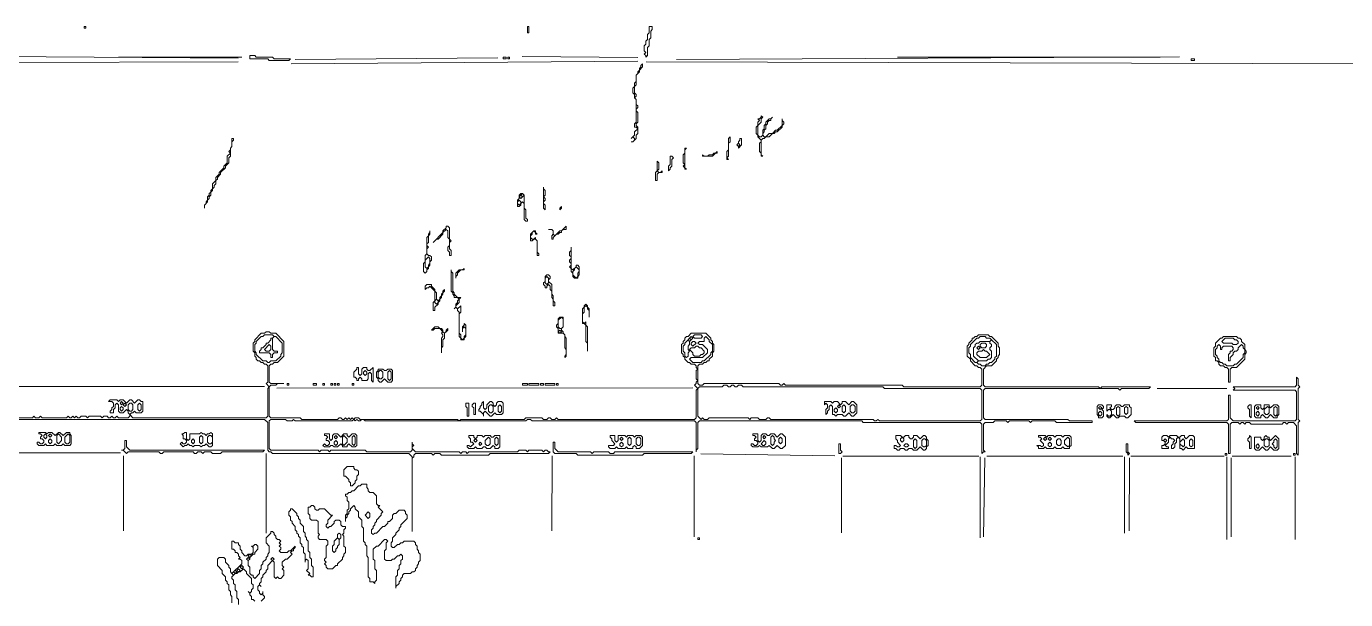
# Model space of a CAD drawing. Extents: x 10 to 1971, y 11 to 1392.
# Drawn here: x 696 to 1509, y 1039 to 1392 of the extents above; entities that cross this region are included whole.
import ezdxf

# ---------------------------------------------------------------- set-up
doc = ezdxf.new("R2010")
doc.units = 0
for name, color, linetype, lineweight in [('TEXT_FALLBACK_OUTLINE', 2, 'Continuous', 0), ('TRACE_CURVE', 6, 'Continuous', 0), ('TRACE_STRAIGHT', 5, 'Continuous', 0), ('TRACE_TEXT_SYMBOL', 6, 'Continuous', 0)]:
    doc.layers.add(name, color=color, linetype=linetype, lineweight=lineweight)

msp = doc.modelspace()

# ---------------------------------------------------------------- linework, layer by layer
at = {"layer": 'TEXT_FALLBACK_OUTLINE', "color": 2}
for points in [[(1076, 1369), (1075, 1368), (1075, 1367), (1074, 1366), (1074, 1365), (1073, 1364), (1073, 1363), (1072, 1362), (1072, 1358), (1071, 1357), (1071, 1355), (1070, 1354), (1070, 1351), (1071, 1350), (1071, 1348), (1072, 1347), (1072, 1333), (1071, 1332), (1071, 1330), (1072, 1330), (1073, 1329), (1071, 1327), (1071, 1325), (1069, 1323), (1070, 1324), (1071, 1323), (1071, 1322), (1070, 1321), (1069, 1321), (1070, 1321), (1072, 1323), (1072, 1325), (1073, 1326), (1073, 1330), (1072, 1331), (1072, 1332), (1073, 1333), (1073, 1339), (1072, 1340), (1072, 1341), (1073, 1342), (1073, 1343), (1072, 1344), (1072, 1347), (1071, 1348), (1072, 1349), (1072, 1350), (1071, 1351), (1071, 1355), (1072, 1356), (1072, 1362), (1074, 1364), (1074, 1365), (1076, 1367)], [(1102, 1317), (1102, 1314), (1101, 1313), (1101, 1308), (1102, 1307), (1101, 1306), (1102, 1305), (1102, 1304), (1103, 1304), (1102, 1305), (1102, 1316), (1103, 1317)], [(1130, 1324), (1129, 1323), (1129, 1316), (1128, 1315), (1128, 1310), (1129, 1310), (1128, 1311), (1129, 1312), (1129, 1320), (1130, 1321)], [(1136, 1323), (1136, 1322), (1135, 1321), (1135, 1320), (1134, 1319), (1135, 1318), (1135, 1317), (1137, 1319), (1137, 1323)], [(1134, 1319), (1135, 1320), (1136, 1319), (1135, 1318)], [(1085, 1309), (1085, 1303), (1084, 1302), (1084, 1297), (1085, 1297), (1085, 1301), (1086, 1302), (1088, 1302), (1088, 1303), (1087, 1302), (1086, 1302), (1085, 1303), (1086, 1304), (1086, 1308)], [(1093, 1312), (1093, 1307), (1092, 1306), (1092, 1303), (1093, 1304), (1093, 1305), (1094, 1306), (1094, 1310), (1095, 1311), (1094, 1312)], [(1122, 1315), (1121, 1314), (1120, 1314), (1119, 1313), (1117, 1313), (1116, 1312), (1114, 1312), (1113, 1313), (1113, 1312), (1119, 1312), (1121, 1314), (1122, 1314)], [(900, 1182), (900, 1181), (898, 1179), (898, 1176), (899, 1176), (900, 1175), (900, 1174), (901, 1174), (901, 1175), (902, 1176), (903, 1175), (903, 1174), (906, 1174), (907, 1175), (907, 1178), (908, 1179), (909, 1178), (909, 1174), (910, 1173), (910, 1182), (908, 1180), (907, 1180), (906, 1181), (906, 1182), (904, 1182), (903, 1181), (903, 1178), (902, 1177), (901, 1178), (901, 1182)], [(904, 1179), (905, 1180), (906, 1179), (906, 1178), (905, 1177), (904, 1178)], [(913, 1181), (913, 1180), (912, 1179), (912, 1176), (913, 1175), (913, 1174), (914, 1173), (915, 1173), (917, 1175), (919, 1173), (921, 1173), (922, 1174), (922, 1180), (921, 1181), (919, 1181), (918, 1180), (917, 1180), (916, 1181)], [(913, 1179), (914, 1180), (915, 1180), (916, 1179), (916, 1176), (915, 1175), (914, 1175), (913, 1176)], [(919, 1179), (920, 1180), (921, 1179), (921, 1175), (920, 1174), (919, 1175)], [(897, 1172), (898, 1172), (898, 1171), (897, 1171)], [(967, 1160), (967, 1158), (968, 1157), (968, 1152), (969, 1152), (969, 1160)], [(972, 1160), (971, 1159), (971, 1158), (972, 1157), (972, 1153), (973, 1153), (973, 1160)], [(978, 1161), (977, 1160), (977, 1159), (976, 1158), (976, 1157), (975, 1156), (975, 1155), (976, 1155), (978, 1153), (978, 1152), (978, 1154), (979, 1155), (982, 1152), (983, 1152), (985, 1154), (986, 1153), (989, 1153), (990, 1154), (990, 1160), (989, 1161), (987, 1161), (986, 1160), (986, 1159), (985, 1158), (984, 1159), (984, 1160), (983, 1161), (982, 1161), (980, 1159), (980, 1157), (979, 1156), (978, 1157)], [(981, 1158), (982, 1159), (983, 1159), (984, 1158), (984, 1155), (983, 1154), (982, 1154), (981, 1155)], [(987, 1158), (988, 1159), (989, 1158), (989, 1155), (988, 1154), (987, 1155)], [(1188, 1161), (1188, 1159), (1189, 1160), (1190, 1159), (1190, 1157), (1189, 1156), (1189, 1153), (1190, 1154), (1190, 1155), (1191, 1156), (1191, 1158), (1192, 1159), (1193, 1158), (1193, 1153), (1194, 1153), (1195, 1152), (1196, 1153), (1199, 1153), (1200, 1152), (1201, 1152), (1203, 1154), (1205, 1152), (1206, 1152), (1208, 1154), (1208, 1159), (1206, 1161), (1205, 1161), (1203, 1159), (1201, 1161), (1199, 1161), (1199, 1160), (1198, 1159), (1196, 1161), (1194, 1161), (1193, 1160), (1192, 1161)], [(1194, 1156), (1195, 1157), (1196, 1156), (1196, 1155), (1195, 1154), (1194, 1155)], [(1196, 1158), (1197, 1159), (1198, 1158), (1197, 1157)], [(1199, 1158), (1200, 1159), (1201, 1158), (1201, 1155), (1200, 1154), (1199, 1155)], [(1204, 1158), (1205, 1159), (1206, 1159), (1207, 1158), (1207, 1155), (1206, 1154), (1205, 1154), (1204, 1155)], [(1357, 1159), (1356, 1158), (1356, 1153), (1357, 1152), (1357, 1151), (1359, 1151), (1360, 1152), (1360, 1155), (1359, 1156), (1360, 1157), (1360, 1158), (1359, 1159)], [(1357, 1157), (1358, 1158), (1359, 1157), (1358, 1156)], [(1357, 1154), (1358, 1155), (1359, 1154), (1359, 1153), (1358, 1152), (1357, 1153)], [(1362, 1159), (1362, 1155), (1363, 1156), (1364, 1156), (1365, 1155), (1365, 1153), (1364, 1152), (1363, 1152), (1362, 1153), (1362, 1152), (1363, 1151), (1364, 1151), (1366, 1153), (1368, 1151), (1369, 1151), (1370, 1152), (1373, 1152), (1374, 1151), (1375, 1151), (1377, 1153), (1377, 1157), (1376, 1158), (1376, 1159), (1373, 1159), (1372, 1158), (1371, 1158), (1370, 1159), (1368, 1159), (1367, 1158), (1367, 1157), (1366, 1156), (1365, 1156), (1364, 1157), (1365, 1158), (1365, 1159)], [(1368, 1157), (1369, 1158), (1370, 1157), (1370, 1153), (1369, 1152), (1368, 1153)], [(1373, 1157), (1374, 1158), (1375, 1157), (1375, 1154), (1374, 1153), (1373, 1154)], [(1450, 1159), (1449, 1158), (1449, 1157), (1450, 1156), (1450, 1152), (1451, 1151), (1451, 1159)], [(1454, 1159), (1453, 1158), (1453, 1152), (1454, 1151), (1457, 1151), (1457, 1152), (1458, 1153), (1460, 1151), (1461, 1151), (1463, 1153), (1465, 1151), (1467, 1151), (1467, 1152), (1468, 1153), (1468, 1158), (1467, 1159), (1465, 1159), (1463, 1157), (1462, 1158), (1462, 1159), (1459, 1159), (1459, 1157), (1458, 1156), (1457, 1157), (1457, 1159)], [(1454, 1157), (1455, 1158), (1456, 1157), (1455, 1156)], [(1454, 1154), (1455, 1155), (1456, 1154), (1456, 1153), (1455, 1152), (1454, 1153)], [(1461, 1158), (1462, 1157), (1462, 1154), (1461, 1153), (1460, 1153), (1459, 1154), (1459, 1156)], [(1465, 1157), (1466, 1158), (1467, 1157), (1467, 1153), (1466, 1152), (1465, 1153)], [(704, 1142), (704, 1141), (705, 1141), (706, 1140), (705, 1139), (705, 1138), (706, 1138), (707, 1137), (707, 1136), (706, 1135), (705, 1135), (704, 1136), (703, 1136), (703, 1135), (704, 1134), (707, 1134), (708, 1135), (709, 1134), (713, 1134), (714, 1135), (715, 1134), (718, 1134), (719, 1135), (720, 1134), (723, 1134), (724, 1135), (724, 1140), (723, 1141), (723, 1142), (721, 1142), (719, 1140), (717, 1142), (716, 1142), (714, 1140), (712, 1142), (710, 1142), (709, 1141), (708, 1142)], [(707, 1140), (708, 1141), (709, 1140), (709, 1139), (708, 1138), (707, 1139)], [(710, 1140), (711, 1141), (712, 1140), (711, 1139)], [(715, 1140), (716, 1141), (718, 1139), (718, 1137), (716, 1135), (715, 1136)], [(722, 1141), (723, 1140), (723, 1136), (722, 1135), (721, 1135), (720, 1136), (720, 1139)], [(794, 1142), (793, 1141), (792, 1141), (793, 1140), (793, 1138), (794, 1138), (795, 1137), (795, 1136), (794, 1135), (793, 1135), (792, 1136), (791, 1135), (793, 1133), (794, 1134), (795, 1134), (796, 1135), (797, 1134), (798, 1134), (799, 1133), (800, 1134), (803, 1134), (804, 1133), (805, 1134), (806, 1134), (807, 1135), (809, 1133), (810, 1133), (811, 1134), (811, 1141), (810, 1142), (809, 1141), (808, 1141), (807, 1140), (806, 1141), (805, 1141), (804, 1142), (803, 1141), (797, 1141), (797, 1138), (796, 1137), (795, 1138), (795, 1142)], [(803, 1139), (804, 1140), (805, 1139), (805, 1136), (804, 1135), (803, 1136)], [(808, 1139), (809, 1140), (810, 1140), (811, 1139), (811, 1136), (810, 1135), (809, 1135), (808, 1136)], [(880, 1141), (880, 1140), (881, 1140), (882, 1139), (881, 1138), (881, 1137), (882, 1137), (883, 1136), (883, 1135), (882, 1134), (881, 1134), (880, 1135), (879, 1134), (880, 1133), (883, 1133), (884, 1134), (885, 1134), (886, 1133), (888, 1133), (890, 1135), (891, 1134), (891, 1133), (894, 1133), (894, 1134), (895, 1135), (897, 1133), (899, 1133), (900, 1134), (900, 1140), (899, 1141), (897, 1141), (895, 1139), (894, 1140), (894, 1141), (892, 1141), (890, 1139), (888, 1141), (886, 1141), (885, 1140), (885, 1138), (884, 1137), (883, 1138), (883, 1141)], [(886, 1139), (887, 1140), (888, 1139), (887, 1138)], [(891, 1139), (892, 1140), (894, 1138), (894, 1136), (892, 1134), (891, 1135)], [(897, 1139), (898, 1140), (899, 1139), (899, 1135), (898, 1134), (897, 1135)], [(969, 1140), (969, 1139), (970, 1138), (970, 1136), (971, 1136), (972, 1135), (970, 1133), (969, 1134), (968, 1134), (968, 1133), (969, 1132), (972, 1132), (973, 1133), (974, 1132), (977, 1132), (978, 1133), (979, 1133), (980, 1132), (982, 1132), (984, 1134), (985, 1133), (985, 1132), (987, 1132), (988, 1133), (988, 1140), (985, 1140), (984, 1139), (983, 1139), (982, 1140), (979, 1140), (978, 1139), (977, 1140), (974, 1140), (974, 1139), (973, 1138), (972, 1139), (972, 1140)], [(981, 1139), (982, 1138), (982, 1135), (981, 1134), (980, 1134), (979, 1135), (979, 1137)], [(985, 1138), (986, 1139), (987, 1138), (987, 1135), (986, 1134), (985, 1135)], [(1056, 1140), (1056, 1139), (1057, 1138), (1057, 1137), (1059, 1135), (1058, 1134), (1055, 1134), (1055, 1133), (1056, 1132), (1059, 1132), (1060, 1133), (1061, 1132), (1065, 1132), (1066, 1133), (1067, 1132), (1070, 1132), (1070, 1133), (1071, 1134), (1072, 1133), (1072, 1132), (1074, 1132), (1076, 1134), (1076, 1139), (1075, 1140), (1072, 1140), (1071, 1139), (1070, 1140), (1067, 1140), (1066, 1139), (1065, 1140), (1061, 1140), (1061, 1137), (1060, 1136), (1059, 1137), (1059, 1140)], [(1062, 1138), (1063, 1139), (1064, 1138), (1063, 1137)], [(1067, 1138), (1068, 1139), (1069, 1138), (1069, 1135), (1068, 1134), (1067, 1135)], [(1072, 1138), (1073, 1139), (1074, 1139), (1075, 1138), (1075, 1135), (1074, 1134), (1073, 1134), (1072, 1135)], [(1144, 1141), (1144, 1140), (1145, 1140), (1146, 1139), (1145, 1138), (1145, 1137), (1146, 1137), (1147, 1136), (1147, 1135), (1146, 1134), (1145, 1134), (1144, 1135), (1143, 1135), (1143, 1134), (1144, 1133), (1147, 1133), (1148, 1134), (1149, 1133), (1153, 1133), (1154, 1134), (1156, 1132), (1157, 1132), (1159, 1134), (1161, 1132), (1162, 1132), (1164, 1134), (1164, 1139), (1162, 1141), (1161, 1141), (1159, 1139), (1157, 1141), (1155, 1141), (1154, 1140), (1153, 1140), (1152, 1141), (1150, 1141), (1149, 1140), (1149, 1137), (1148, 1136), (1147, 1137), (1147, 1141)], [(1150, 1139), (1151, 1140), (1152, 1139), (1151, 1138)], [(1155, 1139), (1156, 1140), (1157, 1139), (1157, 1138), (1158, 1137), (1157, 1136), (1157, 1135), (1156, 1134), (1155, 1135)], [(1160, 1138), (1161, 1139), (1162, 1138), (1162, 1136), (1161, 1135), (1160, 1136)], [(1232, 1140), (1232, 1138), (1233, 1137), (1233, 1136), (1235, 1134), (1234, 1133), (1233, 1133), (1232, 1134), (1231, 1134), (1231, 1132), (1232, 1132), (1233, 1131), (1234, 1131), (1235, 1132), (1237, 1132), (1238, 1131), (1239, 1131), (1240, 1132), (1242, 1132), (1243, 1131), (1245, 1131), (1247, 1133), (1249, 1131), (1250, 1131), (1251, 1132), (1251, 1133), (1252, 1134), (1252, 1137), (1251, 1138), (1251, 1139), (1250, 1140), (1249, 1140), (1247, 1138), (1245, 1140), (1243, 1140), (1243, 1139), (1242, 1138), (1241, 1138), (1240, 1139), (1240, 1140), (1238, 1140), (1237, 1139), (1236, 1139), (1235, 1140)], [(1235, 1138), (1236, 1139), (1237, 1138), (1237, 1137), (1236, 1136), (1235, 1137)], [(1320, 1140), (1320, 1139), (1321, 1139), (1322, 1138), (1321, 1137), (1323, 1135), (1323, 1134), (1322, 1133), (1321, 1134), (1319, 1134), (1320, 1133), (1320, 1132), (1323, 1132), (1324, 1133), (1325, 1132), (1329, 1132), (1330, 1133), (1331, 1132), (1334, 1132), (1335, 1133), (1336, 1132), (1339, 1132), (1339, 1133), (1340, 1134), (1340, 1139), (1339, 1140), (1336, 1140), (1335, 1139), (1334, 1140), (1331, 1140), (1330, 1139), (1329, 1140), (1326, 1140), (1325, 1139), (1324, 1140)], [(1323, 1138), (1324, 1139), (1325, 1138), (1324, 1137)], [(1326, 1138), (1327, 1139), (1328, 1138), (1327, 1137)], [(1338, 1139), (1339, 1138), (1339, 1134), (1338, 1133), (1336, 1135), (1336, 1137)], [(1397, 1140), (1396, 1139), (1396, 1137), (1397, 1137), (1398, 1136), (1398, 1135), (1397, 1134), (1396, 1134), (1396, 1132), (1400, 1132), (1400, 1133), (1399, 1133), (1398, 1134), (1400, 1136), (1400, 1138), (1401, 1139), (1402, 1138), (1403, 1138), (1404, 1137), (1403, 1136), (1403, 1135), (1402, 1134), (1402, 1132), (1403, 1132), (1404, 1133), (1404, 1135), (1405, 1136), (1405, 1138), (1406, 1139), (1407, 1138), (1407, 1132), (1408, 1132), (1409, 1131), (1411, 1133), (1412, 1132), (1416, 1132), (1416, 1139), (1415, 1140), (1413, 1140), (1411, 1138), (1410, 1139), (1410, 1140), (1408, 1140), (1407, 1139), (1406, 1139), (1405, 1140), (1401, 1140), (1400, 1139), (1399, 1140)], [(1450, 1140), (1450, 1139), (1449, 1138), (1449, 1137), (1450, 1136), (1450, 1132), (1451, 1132), (1451, 1139)], [(1460, 1140), (1459, 1139), (1459, 1138), (1458, 1137), (1457, 1138), (1457, 1139), (1453, 1139), (1453, 1132), (1454, 1131), (1456, 1131), (1458, 1133), (1460, 1131), (1461, 1131), (1463, 1133), (1465, 1131), (1467, 1131), (1468, 1132), (1468, 1138), (1466, 1140), (1463, 1137), (1462, 1138), (1462, 1139), (1461, 1139)], [(710, 1137), (711, 1138), (712, 1137), (712, 1136), (711, 1135), (710, 1136)], [(798, 1137), (799, 1138), (800, 1137), (800, 1136), (799, 1135), (798, 1136)], [(886, 1136), (887, 1137), (888, 1136), (888, 1135), (887, 1134), (886, 1135)], [(972, 1137), (973, 1138), (974, 1137), (973, 1136)], [(975, 1135), (976, 1136), (977, 1135), (976, 1134)], [(1062, 1135), (1063, 1136), (1064, 1135), (1064, 1134), (1063, 1133), (1062, 1134)], [(1151, 1137), (1152, 1136), (1152, 1135), (1151, 1134), (1150, 1134), (1149, 1135)], [(1237, 1134), (1238, 1135), (1239, 1135), (1240, 1134), (1239, 1133), (1238, 1133)], [(1243, 1137), (1244, 1138), (1245, 1137), (1245, 1133), (1244, 1132), (1243, 1133)], [(1248, 1137), (1249, 1138), (1250, 1138), (1251, 1137), (1251, 1134), (1250, 1133), (1249, 1133), (1248, 1134)], [(1326, 1135), (1327, 1136), (1328, 1135), (1328, 1134), (1327, 1133), (1326, 1134)], [(1331, 1137), (1332, 1138), (1333, 1138), (1334, 1137), (1334, 1135), (1333, 1134), (1332, 1134), (1331, 1135)], [(1397, 1137), (1398, 1138), (1399, 1137), (1398, 1136)], [(1409, 1138), (1410, 1137), (1410, 1134), (1409, 1133), (1407, 1135), (1407, 1136)], [(1413, 1137), (1414, 1138), (1415, 1137), (1415, 1134), (1414, 1133), (1413, 1134)], [(1454, 1134), (1455, 1135), (1456, 1134), (1456, 1133), (1455, 1132), (1454, 1133)], [(1459, 1137), (1460, 1138), (1461, 1138), (1462, 1137), (1462, 1134), (1461, 1133), (1460, 1133), (1459, 1134)], [(1465, 1137), (1466, 1138), (1467, 1137), (1467, 1133), (1466, 1132), (1465, 1133), (1465, 1134), (1464, 1135), (1465, 1136)], [(894, 1121), (892, 1119), (892, 1115), (893, 1115), (895, 1113), (895, 1112), (896, 1111), (896, 1109), (897, 1109), (899, 1111), (899, 1112), (900, 1113), (900, 1115), (901, 1116), (901, 1118), (900, 1119), (899, 1119), (898, 1120), (898, 1121)], [(859, 1095), (859, 1094), (858, 1093), (858, 1091), (859, 1090), (859, 1088), (860, 1087), (860, 1086), (862, 1084), (862, 1082), (863, 1081), (863, 1080), (864, 1079), (864, 1078), (865, 1077), (865, 1074), (866, 1073), (866, 1072), (867, 1071), (867, 1068), (868, 1067), (868, 1062), (868, 1063), (869, 1064), (870, 1063), (870, 1058), (869, 1057), (871, 1055), (870, 1054), (871, 1054), (872, 1053), (873, 1053), (873, 1059), (872, 1060), (872, 1064), (871, 1065), (871, 1068), (870, 1069), (870, 1075), (869, 1076), (869, 1077), (868, 1078), (868, 1080), (867, 1081), (867, 1084), (865, 1086), (865, 1088), (864, 1089), (864, 1090), (863, 1091), (863, 1092), (860, 1095)], [(907, 1093), (908, 1092), (908, 1090), (907, 1089), (905, 1091)], [(888, 1077), (889, 1076), (889, 1073), (888, 1072), (888, 1071), (887, 1070), (887, 1069), (886, 1068), (885, 1069), (885, 1072), (886, 1073), (886, 1075)], [(888, 1079), (889, 1080), (890, 1079), (890, 1077), (889, 1076), (888, 1077)]]:
    msp.add_lwpolyline(points, close=True, dxfattribs=at)
for points in [[(1149, 1337), (1149, 1336), (1148, 1335), (1147, 1335), (1148, 1334), (1147, 1333), (1147, 1331), (1146, 1330), (1146, 1326), (1147, 1325), (1147, 1324), (1149, 1322), (1149, 1321), (1148, 1320), (1148, 1315), (1149, 1314), (1149, 1312), (1150, 1312), (1149, 1313), (1149, 1322), (1150, 1323), (1151, 1323), (1152, 1324), (1154, 1324), (1156, 1326), (1157, 1326), (1158, 1327), (1159, 1327), (1162, 1330), (1162, 1331), (1163, 1332), (1163, 1333), (1162, 1334), (1162, 1335), (1162, 1331), (1159, 1328), (1158, 1328), (1156, 1326), (1154, 1326), (1152, 1324), (1151, 1324), (1150, 1325), (1150, 1326), (1151, 1327), (1151, 1328), (1152, 1329), (1152, 1331), (1153, 1332), (1153, 1333), (1154, 1334), (1155, 1334), (1155, 1335), (1156, 1336), (1155, 1335), (1154, 1335), (1152, 1333), (1152, 1332), (1151, 1331), (1151, 1329), (1150, 1328), (1150, 1325), (1149, 1324), (1148, 1324), (1147, 1325)], [(1147, 1325), (1147, 1331), (1149, 1333), (1149, 1335), (1150, 1336), (1149, 1337)], [(903, 1110), (902, 1109), (901, 1109), (898, 1106), (897, 1106), (896, 1105), (895, 1105), (894, 1104), (893, 1104), (893, 1103), (894, 1102), (894, 1100), (895, 1099), (895, 1095), (894, 1094), (894, 1092), (893, 1091), (893, 1087), (893, 1089), (894, 1090), (894, 1091), (895, 1092), (895, 1093), (896, 1094), (896, 1095), (898, 1097), (899, 1096), (899, 1095), (901, 1093), (901, 1090), (903, 1088), (903, 1084), (904, 1083), (904, 1075), (905, 1074), (905, 1073), (906, 1072), (906, 1066), (907, 1065), (907, 1053), (908, 1052), (908, 1050), (910, 1050), (911, 1049), (911, 1050), (912, 1051), (912, 1057), (911, 1058), (911, 1063), (910, 1064), (910, 1070), (912, 1072), (913, 1072), (917, 1076), (918, 1076), (919, 1075), (918, 1074), (918, 1070), (917, 1069), (917, 1064), (918, 1063), (921, 1063), (922, 1064), (923, 1064)], [(924, 1092), (923, 1092), (922, 1091), (922, 1089), (920, 1087), (919, 1087), (919, 1086), (917, 1084), (916, 1084), (912, 1080), (911, 1080), (910, 1079), (909, 1080), (909, 1082), (910, 1083), (910, 1084), (911, 1085), (911, 1086), (912, 1087), (912, 1088), (915, 1091), (915, 1092), (916, 1093), (913, 1096), (914, 1097), (913, 1097), (912, 1098), (912, 1103), (910, 1105), (908, 1105), (907, 1106), (907, 1107), (906, 1108), (906, 1110), (903, 1110)], [(872, 1097), (871, 1096), (870, 1096), (870, 1092), (871, 1091), (871, 1089), (872, 1088), (875, 1088), (876, 1087), (876, 1080), (877, 1079), (876, 1078), (876, 1077), (877, 1076), (881, 1076), (882, 1075), (882, 1073), (881, 1072), (881, 1065), (880, 1064), (880, 1063), (881, 1062), (880, 1061), (881, 1060), (881, 1059), (882, 1058), (885, 1058), (887, 1060), (888, 1060), (888, 1061), (891, 1064), (891, 1065), (892, 1066), (892, 1067), (893, 1068), (893, 1071), (892, 1072), (892, 1078), (891, 1079), (892, 1080), (892, 1082), (893, 1083), (893, 1084), (891, 1084), (890, 1085), (890, 1087), (889, 1088), (887, 1088), (886, 1087), (886, 1086), (884, 1084), (883, 1084), (882, 1083), (881, 1084), (881, 1085), (882, 1086), (882, 1088), (885, 1091), (884, 1091), (880, 1095), (877, 1095), (876, 1094), (875, 1094), (874, 1095)], [(874, 1095), (874, 1096), (873, 1097), (872, 1097)], [(923, 1064), (925, 1066), (926, 1066), (927, 1067), (928, 1066), (928, 1064), (927, 1063), (927, 1061), (926, 1060), (926, 1058), (925, 1057), (925, 1054), (924, 1053), (924, 1046), (924, 1047), (926, 1049), (926, 1050), (927, 1051), (927, 1052), (928, 1053), (928, 1054), (929, 1055), (933, 1055), (934, 1056), (935, 1056), (936, 1057), (936, 1058), (937, 1059), (937, 1060), (938, 1061), (938, 1062), (939, 1063), (939, 1067), (938, 1068), (938, 1069), (937, 1070), (937, 1072), (936, 1073), (936, 1074), (935, 1075), (929, 1075), (928, 1074), (927, 1074), (926, 1073), (925, 1073), (923, 1071), (922, 1071), (921, 1072), (921, 1074), (922, 1075), (922, 1077), (924, 1079), (924, 1080), (926, 1082), (926, 1083), (927, 1084), (927, 1085), (931, 1089), (931, 1091), (930, 1092), (930, 1093), (929, 1094), (926, 1094), (924, 1092)]]:
    msp.add_lwpolyline(points, dxfattribs=at)
at = {"layer": 'TRACE_CURVE', "color": 6}
for points in [[(700, 1151), (672, 1151), (670, 1153), (670, 1169), (669, 1170), (671, 1172), (670, 1173), (670, 1181), (671, 1182), (671, 1183), (673, 1185), (675, 1185), (679, 1189), (679, 1191), (680, 1192), (680, 1196), (679, 1197), (679, 1199), (675, 1203), (672, 1203), (671, 1204)], [(895, 1151), (894, 1150), (893, 1151), (892, 1150), (891, 1150), (890, 1151), (889, 1151), (888, 1150), (866, 1150), (865, 1151), (847, 1151), (846, 1152), (846, 1170), (847, 1171), (850, 1171), (851, 1172), (855, 1172), (847, 1172), (846, 1173), (846, 1183), (847, 1184), (848, 1184), (849, 1185), (851, 1185), (855, 1189), (855, 1198), (850, 1203), (847, 1203), (846, 1204), (844, 1204), (843, 1203), (841, 1203), (837, 1199), (837, 1198), (836, 1197), (836, 1192), (837, 1191), (837, 1189), (838, 1188), (838, 1187), (839, 1186), (840, 1186), (841, 1185), (842, 1185), (843, 1184), (844, 1184), (845, 1183), (845, 1173), (844, 1172), (846, 1170), (845, 1169), (845, 1152), (844, 1151), (762, 1151), (760, 1153), (761, 1154), (762, 1154), (763, 1155), (764, 1154), (767, 1154), (768, 1155), (768, 1161), (767, 1161), (766, 1162)], [(1115, 1185), (1116, 1186), (1117, 1186), (1117, 1187), (1119, 1189), (1119, 1191), (1120, 1192), (1120, 1196), (1119, 1197), (1119, 1198), (1118, 1199), (1118, 1200), (1115, 1203), (1106, 1203), (1104, 1201), (1103, 1201), (1102, 1200), (1102, 1199), (1101, 1198), (1101, 1197), (1100, 1196), (1100, 1191), (1101, 1190), (1101, 1189), (1102, 1188), (1102, 1187), (1104, 1185), (1105, 1185), (1106, 1184), (1108, 1184), (1109, 1183), (1109, 1182), (1110, 1181), (1109, 1180), (1109, 1175), (1110, 1174), (1109, 1173), (1109, 1172), (1108, 1171), (1110, 1169), (1109, 1168), (1109, 1151), (1108, 1150), (1024, 1150), (1023, 1151), (1022, 1150), (1020, 1150), (1019, 1151), (1018, 1151), (1017, 1150), (1015, 1150), (1014, 1151), (1004, 1151), (1003, 1150), (964, 1150), (963, 1149), (962, 1150), (902, 1150), (901, 1151), (899, 1151), (898, 1150), (897, 1151), (896, 1150), (895, 1151)], [(1338, 1150), (1287, 1150), (1286, 1151), (1286, 1168), (1287, 1169), (1369, 1169), (1370, 1168), (1371, 1169), (1388, 1169), (1389, 1170), (1359, 1170), (1358, 1169), (1357, 1170), (1287, 1170), (1286, 1171), (1286, 1181), (1288, 1183), (1291, 1183), (1294, 1186), (1294, 1187), (1295, 1188), (1295, 1189), (1296, 1190), (1296, 1194), (1295, 1195), (1295, 1197), (1291, 1201), (1290, 1201), (1289, 1202), (1283, 1202), (1282, 1201), (1281, 1201), (1280, 1200), (1279, 1200), (1279, 1199), (1277, 1197), (1277, 1196), (1276, 1195), (1276, 1189), (1278, 1187), (1278, 1186), (1281, 1183), (1282, 1183), (1283, 1182), (1284, 1182), (1285, 1181), (1285, 1171), (1284, 1170), (1237, 1170), (1236, 1171), (1164, 1171), (1163, 1172), (1162, 1171), (1161, 1171), (1160, 1172), (1114, 1172), (1113, 1171), (1111, 1171), (1110, 1172), (1110, 1183), (1111, 1184), (1113, 1184), (1114, 1185), (1115, 1185)], [(766, 1162), (765, 1162), (763, 1160), (761, 1162), (760, 1162), (758, 1160), (756, 1162), (754, 1162), (753, 1161), (752, 1162), (748, 1162), (747, 1161), (749, 1161), (750, 1160), (750, 1158), (749, 1157), (749, 1156), (748, 1155), (748, 1154), (750, 1154), (750, 1156), (751, 1157), (751, 1159), (752, 1160), (753, 1159), (753, 1155), (754, 1154), (756, 1154), (758, 1156), (759, 1155), (759, 1154), (760, 1153), (760, 1152), (759, 1151), (753, 1151), (752, 1152), (751, 1151), (750, 1151), (749, 1152), (748, 1151), (747, 1151), (746, 1152), (744, 1152), (743, 1151), (742, 1152), (735, 1152), (734, 1151), (733, 1152), (730, 1152), (729, 1151), (728, 1151), (727, 1152), (726, 1151), (725, 1152), (724, 1151), (723, 1151), (722, 1152), (721, 1151), (706, 1151), (705, 1152), (704, 1151), (702, 1151), (701, 1152), (700, 1151)], [(671, 1150), (843, 1150), (845, 1148), (845, 1131), (846, 1130), (847, 1130), (848, 1129), (932, 1129), (934, 1127), (934, 1081), (934, 1126), (935, 1127), (935, 1128), (936, 1129), (946, 1129), (947, 1128), (948, 1129), (951, 1129), (952, 1128), (981, 1128), (982, 1129), (1018, 1129), (1019, 1130), (1018, 1130), (1017, 1131), (1016, 1131), (1015, 1130), (1014, 1131), (1006, 1131), (1005, 1130), (1004, 1131), (1000, 1131), (999, 1130), (969, 1130), (968, 1129), (967, 1130), (965, 1130), (964, 1129), (963, 1130), (936, 1130), (934, 1132), (934, 1133), (935, 1134), (934, 1135), (934, 1136)], [(934, 1136), (934, 1131), (933, 1130), (906, 1130), (905, 1131), (884, 1131), (883, 1130), (882, 1131), (878, 1131), (877, 1130), (876, 1131), (847, 1131), (846, 1132), (846, 1149), (847, 1150), (856, 1150), (857, 1149), (860, 1149), (861, 1150), (862, 1149), (897, 1149), (898, 1150), (899, 1149), (900, 1150), (901, 1149), (902, 1149), (903, 1150), (904, 1150), (905, 1149), (1004, 1149), (1005, 1150), (1007, 1150), (1008, 1149), (1108, 1149), (1109, 1148), (1109, 1130), (1109, 1131), (1110, 1132), (1110, 1148), (1111, 1149), (1211, 1149), (1212, 1148), (1284, 1148), (1285, 1147), (1285, 1129), (1286, 1130), (1287, 1130), (1286, 1131), (1286, 1147), (1287, 1148), (1292, 1148), (1293, 1149), (1300, 1149), (1301, 1148), (1302, 1149), (1314, 1149), (1315, 1148), (1316, 1149), (1330, 1149), (1331, 1148), (1353, 1148), (1353, 1149), (1339, 1149), (1338, 1150)], [(847, 1081), (847, 1080), (844, 1077), (844, 1074), (846, 1072), (846, 1068), (845, 1067), (845, 1066), (844, 1065), (844, 1064), (842, 1062), (842, 1061), (841, 1060), (841, 1058), (840, 1057), (840, 1055), (837, 1052), (836, 1053), (836, 1054), (835, 1054), (834, 1055), (834, 1059), (833, 1060), (833, 1063), (834, 1064), (834, 1065), (836, 1067), (837, 1067), (837, 1068), (839, 1070), (839, 1072), (838, 1073), (837, 1073), (836, 1072), (835, 1072), (836, 1071), (836, 1068), (835, 1067), (833, 1067), (832, 1066), (831, 1066), (829, 1068), (829, 1069), (828, 1070), (828, 1072), (827, 1073), (827, 1074), (825, 1074), (824, 1075), (823, 1075), (823, 1070), (824, 1070), (825, 1069), (825, 1068), (826, 1068), (827, 1067), (827, 1066), (828, 1065), (827, 1064), (828, 1064), (829, 1063), (829, 1061), (823, 1055), (822, 1056)], [(842, 1043), (841, 1042), (840, 1043), (840, 1044), (839, 1045), (839, 1047), (840, 1048), (841, 1047), (840, 1048), (840, 1049), (841, 1050), (841, 1052), (842, 1053), (842, 1054), (844, 1056), (844, 1057), (845, 1058), (845, 1060), (848, 1063), (849, 1062), (849, 1053), (850, 1052), (851, 1053), (852, 1052), (853, 1052), (855, 1054), (855, 1057), (854, 1058), (855, 1059), (854, 1060), (854, 1062), (856, 1064), (857, 1064), (860, 1067), (859, 1068), (860, 1069), (861, 1069), (861, 1070), (862, 1071), (862, 1072), (859, 1069), (858, 1069), (857, 1068), (853, 1068), (852, 1069), (853, 1070), (853, 1071), (852, 1072), (853, 1073), (852, 1074), (853, 1075), (852, 1076), (851, 1076), (850, 1077), (850, 1078), (849, 1079), (849, 1080), (848, 1081), (847, 1081)], [(822, 1056), (822, 1058), (821, 1059), (821, 1060), (819, 1062), (819, 1064), (818, 1065), (815, 1065), (814, 1064), (814, 1060), (817, 1057), (817, 1055), (819, 1053), (819, 1051), (820, 1050), (820, 1049), (821, 1048), (821, 1045), (822, 1044), (822, 1042), (823, 1041), (823, 1037)], [(827, 1036), (827, 1039), (826, 1040), (826, 1044), (825, 1045), (825, 1048), (824, 1049), (824, 1051), (823, 1052), (823, 1053), (825, 1055), (826, 1055), (827, 1056), (828, 1056), (830, 1058), (832, 1056), (832, 1055), (835, 1052), (835, 1049), (836, 1048), (836, 1046), (835, 1045), (835, 1044), (834, 1043), (833, 1044), (834, 1043), (834, 1042), (835, 1041), (835, 1039), (836, 1039), (837, 1038)], [(841, 1038), (843, 1040), (843, 1041), (842, 1042), (842, 1044), (842, 1043)]]:
    msp.add_lwpolyline(points, dxfattribs=at)
for points in [[(842, 1201), (843, 1202), (848, 1202), (849, 1201), (848, 1200), (847, 1200), (847, 1199), (845, 1197), (844, 1197), (844, 1196), (842, 1194), (841, 1194), (841, 1193), (840, 1192), (840, 1191), (846, 1191), (847, 1190), (847, 1188), (848, 1188), (848, 1190), (849, 1191), (851, 1191), (851, 1192), (849, 1192), (848, 1193), (848, 1200), (849, 1201), (850, 1201), (854, 1197), (854, 1191), (853, 1190), (853, 1189), (850, 1186), (847, 1186), (846, 1185), (845, 1185), (844, 1186), (842, 1186), (838, 1190), (838, 1191), (837, 1192), (837, 1196), (838, 1197), (838, 1198), (841, 1201)], [(846, 1196), (847, 1195), (847, 1193), (846, 1192), (844, 1192), (843, 1193)], [(1104, 1199), (1105, 1198), (1105, 1196), (1104, 1195), (1104, 1193), (1105, 1192), (1104, 1191), (1104, 1189), (1103, 1188), (1102, 1189), (1102, 1191), (1101, 1192), (1101, 1195), (1102, 1196), (1102, 1197)], [(1104, 1199), (1105, 1200), (1106, 1199), (1105, 1198)], [(1114, 1200), (1115, 1201), (1117, 1199), (1117, 1198), (1119, 1196), (1119, 1192), (1118, 1191), (1118, 1190), (1114, 1186), (1113, 1186), (1112, 1185), (1107, 1185), (1105, 1187), (1106, 1188), (1113, 1188), (1116, 1191), (1116, 1193), (1113, 1196), (1111, 1196), (1110, 1197), (1111, 1198), (1114, 1198)], [(1105, 1200), (1106, 1201), (1107, 1200), (1106, 1199)], [(1108, 1194), (1109, 1195), (1110, 1195), (1111, 1194), (1112, 1194), (1114, 1192), (1114, 1191), (1113, 1190), (1112, 1190), (1111, 1189), (1108, 1189), (1107, 1190), (1107, 1191), (1105, 1193), (1106, 1194)], [(1106, 1197), (1107, 1198), (1108, 1198), (1109, 1197), (1107, 1195), (1106, 1196)], [(1107, 1201), (1108, 1202), (1112, 1202), (1113, 1201), (1112, 1200), (1108, 1200)], [(1283, 1200), (1284, 1201), (1287, 1201), (1288, 1200), (1290, 1200), (1291, 1199), (1290, 1198), (1284, 1198), (1283, 1197), (1282, 1197), (1281, 1196), (1281, 1195), (1280, 1194), (1280, 1189), (1283, 1186), (1282, 1185), (1281, 1185), (1278, 1188), (1278, 1190), (1277, 1191), (1277, 1194), (1278, 1195), (1278, 1196), (1282, 1200)], [(1290, 1198), (1291, 1199), (1294, 1196), (1294, 1189), (1293, 1188), (1293, 1187), (1291, 1185), (1290, 1185), (1289, 1184), (1288, 1184), (1287, 1183), (1285, 1183), (1284, 1184), (1283, 1184), (1282, 1185), (1283, 1186), (1288, 1186), (1289, 1187), (1290, 1187), (1291, 1188), (1291, 1192), (1290, 1193), (1290, 1194), (1291, 1195), (1291, 1196), (1290, 1197)], [(1282, 1194), (1283, 1195), (1284, 1194), (1283, 1193)], [(1284, 1196), (1285, 1197), (1287, 1197), (1288, 1196), (1288, 1195), (1287, 1194), (1285, 1194), (1284, 1195)], [(1285, 1192), (1286, 1193), (1287, 1192), (1288, 1192), (1290, 1190), (1288, 1188), (1284, 1188), (1282, 1190), (1282, 1191), (1283, 1192)], [(1125, 1170), (1126, 1171), (1128, 1171), (1129, 1170), (1130, 1170), (1131, 1171), (1132, 1171), (1133, 1170), (1134, 1170), (1135, 1171), (1137, 1171), (1138, 1170), (1224, 1170), (1225, 1169), (1284, 1169), (1285, 1168), (1285, 1150), (1284, 1149), (1222, 1149), (1221, 1150), (1220, 1149), (1219, 1149), (1218, 1150), (1155, 1150), (1154, 1151), (1153, 1151), (1152, 1150), (1148, 1150), (1147, 1151), (1143, 1151), (1142, 1150), (1141, 1151), (1117, 1151), (1116, 1150), (1114, 1150), (1113, 1151), (1112, 1150), (1110, 1152), (1110, 1169), (1111, 1170)], [(754, 1160), (755, 1161), (756, 1160), (755, 1159)], [(754, 1157), (755, 1158), (756, 1157), (756, 1156), (755, 1155), (754, 1156)], [(756, 1159), (757, 1160), (758, 1159), (757, 1158)], [(759, 1159), (760, 1160), (761, 1160), (762, 1159), (762, 1156), (761, 1155), (760, 1155), (759, 1156)], [(765, 1159), (766, 1160), (767, 1159), (767, 1156), (766, 1155), (765, 1156)], [(832, 1064), (833, 1065), (834, 1064), (833, 1063)], [(833, 1066), (834, 1067), (835, 1066), (834, 1065)], [(847, 1064), (848, 1065), (849, 1064), (848, 1063)], [(824, 1056), (825, 1057), (826, 1056), (825, 1055)], [(826, 1057), (827, 1058), (828, 1057), (827, 1056)], [(828, 1059), (829, 1060), (830, 1059), (829, 1058)], [(823, 1055), (824, 1056), (825, 1055), (824, 1054)]]:
    msp.add_lwpolyline(points, close=True, dxfattribs=at)
at = {"layer": 'TRACE_STRAIGHT', "color": 5}
for p, q in [((439.38, 1374.77), (826.87, 1372.49)), ((680.38, 1369.87), (826.88, 1370.2)), ((753, 1373), (829, 1373)), ((859.37, 1368.86), (1073.12, 1370.5)), ((861.87, 1371.53), (986.89, 1372.56)), ((1001.86, 1373.37), (1073.13, 1372.77)), ((1078.12, 1370.15), (1671.88, 1368.67)), ((1096.87, 1371.71), (1406.89, 1373.22)), ((1233, 1373), (1395, 1373)), ((671.87, 1170.3), (843.12, 1170.27)), ((850.62, 1169.31), (1106.88, 1169.33)), ((1393, 1169), (1436, 1169)), ((671.87, 1129.35), (754.38, 1129.34)), ((756.06, 1081.37), (756.11, 1127.63)), ((844, 1129), (844, 1080)), ((1020.1, 1081.37), (1020.19, 1127.63)), ((1107.85, 1077.62), (1107.88, 1127.63)), ((1111.87, 1128.75), (1194.39, 1127.6)), ((1198.57, 1126.38), (1198.65, 1080.12)), ((1199.38, 1127.3), (1283.12, 1127.3)), ((1284, 1127), (1284, 1077)), ((1286.09, 1077.62), (1286.91, 1126.37)), ((1288.12, 1127.37), (1371.88, 1127.37)), ((1373, 1127), (1373, 1080)), ((1375.79, 1081.37), (1375.93, 1126.37)), ((1376.87, 1127.31), (1434.38, 1127.28)), ((1436, 1127), (1436, 1076)), ((1438.58, 1126.38), (1438.62, 1077.62)), ((1439.37, 1127.31), (1475.63, 1127.25)), ((1478, 1127), (1478, 1076))]:
    msp.add_line(p, q, dxfattribs=at)
at = {"layer": 'TRACE_TEXT_SYMBOL', "color": 6}
for points in [[(732, 1392), (733, 1392), (733, 1391), (732, 1391)], [(1005, 1392), (1006, 1392), (1006, 1388), (1005, 1388)], [(1080, 1392), (1080, 1388), (1079, 1387), (1079, 1384), (1078, 1383), (1078, 1381), (1077, 1380), (1077, 1377), (1078, 1376), (1077, 1375), (1078, 1374), (1078, 1373), (1079, 1374), (1079, 1379), (1080, 1380), (1080, 1384), (1081, 1385), (1081, 1389), (1082, 1390), (1082, 1392)], [(834, 1374), (834, 1372), (845, 1372), (846, 1371), (858, 1371), (859, 1372), (849, 1372), (848, 1373), (838, 1373), (837, 1374)], [(990, 1373), (992, 1373), (992, 1372), (990, 1372)], [(993, 1373), (994, 1373), (994, 1372), (993, 1372)], [(1414, 1372), (1416, 1372), (1416, 1371), (1414, 1371)], [(823, 1323), (823, 1318), (822, 1317), (822, 1316), (821, 1315), (822, 1314), (820, 1312), (820, 1308), (818, 1306), (818, 1305), (815, 1302), (815, 1301), (813, 1299), (813, 1297), (811, 1295), (811, 1292), (810, 1291), (810, 1290), (809, 1289), (809, 1288), (808, 1287), (808, 1285), (807, 1284), (807, 1283), (806, 1282), (806, 1280), (806, 1282), (808, 1284), (808, 1285), (809, 1286), (809, 1287), (810, 1288), (810, 1290), (811, 1291), (811, 1292), (812, 1293), (812, 1294), (813, 1295), (813, 1297), (814, 1298), (814, 1299), (816, 1301), (816, 1302), (819, 1305), (819, 1306), (821, 1308), (821, 1311), (822, 1312), (822, 1317), (823, 1318), (823, 1321), (824, 1322), (824, 1323)], [(1015, 1293), (1015, 1280), (1016, 1279), (1016, 1282), (1015, 1283), (1015, 1284), (1016, 1285), (1016, 1286), (1015, 1287), (1016, 1288), (1016, 1291), (1015, 1292)], [(1001, 1289), (1000, 1288), (1000, 1286), (999, 1285), (999, 1281), (1000, 1281), (1001, 1282), (1001, 1283), (1002, 1284), (1003, 1283), (1003, 1273), (1004, 1272), (1005, 1272), (1005, 1273), (1004, 1274), (1004, 1279), (1003, 1280), (1003, 1288), (1002, 1289)], [(999, 1284), (1000, 1285), (1001, 1284), (1001, 1283), (1000, 1282), (999, 1283)], [(1000, 1287), (1001, 1288), (1002, 1287), (1001, 1286)], [(1001, 1288), (1002, 1289), (1003, 1288), (1002, 1287)], [(1026, 1281), (1025, 1280), (1025, 1279), (1026, 1280)], [(955, 1269), (955, 1268), (953, 1266), (953, 1265), (947, 1259), (949, 1261), (950, 1261), (953, 1264), (953, 1265), (955, 1267), (956, 1266), (956, 1262), (957, 1261), (957, 1257), (956, 1256), (956, 1254), (957, 1253), (957, 1251), (958, 1251), (958, 1254), (957, 1255), (957, 1259), (958, 1260), (957, 1261), (957, 1268), (956, 1269)], [(1029, 1269), (1026, 1266), (1025, 1266), (1022, 1263), (1021, 1264), (1021, 1266), (1020, 1267), (1018, 1267), (1020, 1267), (1021, 1266), (1021, 1264), (1020, 1263), (1020, 1261), (1021, 1261), (1021, 1262), (1023, 1264), (1024, 1264), (1025, 1265), (1026, 1265), (1026, 1266), (1027, 1267), (1029, 1267)], [(945, 1266), (945, 1265), (944, 1264), (944, 1263), (943, 1262), (943, 1252), (942, 1251), (942, 1247), (941, 1246), (941, 1241), (942, 1240), (943, 1241), (943, 1242), (944, 1243), (944, 1244), (945, 1245), (945, 1247), (946, 1248), (946, 1250), (945, 1251), (944, 1251), (943, 1252), (943, 1255), (944, 1256), (943, 1257), (943, 1258), (944, 1259), (944, 1263), (945, 1264)], [(1009, 1266), (1007, 1264), (1007, 1260), (1008, 1260), (1009, 1261), (1010, 1261), (1011, 1260), (1011, 1251), (1012, 1251), (1012, 1252), (1011, 1253), (1011, 1260), (1010, 1261), (1010, 1262), (1009, 1261), (1008, 1261), (1007, 1262), (1007, 1263), (1008, 1264), (1008, 1265), (1009, 1266), (1010, 1265), (1010, 1264), (1011, 1264), (1010, 1265), (1010, 1266)], [(1032, 1256), (1032, 1254), (1031, 1253), (1031, 1251), (1032, 1250), (1032, 1249), (1031, 1248), (1031, 1247), (1032, 1246), (1032, 1245), (1031, 1244), (1032, 1243), (1032, 1241), (1033, 1240), (1033, 1238), (1034, 1237), (1036, 1237), (1036, 1238), (1037, 1239), (1037, 1244), (1036, 1245), (1035, 1245), (1035, 1244), (1033, 1242), (1032, 1243)], [(944, 1250), (945, 1249), (945, 1246), (944, 1245), (944, 1244), (943, 1243), (942, 1244), (942, 1248)], [(1034, 1243), (1035, 1244), (1037, 1242), (1037, 1241), (1036, 1240), (1036, 1238), (1035, 1237), (1033, 1239), (1033, 1241), (1034, 1242)], [(958, 1242), (958, 1229), (959, 1228), (959, 1227), (960, 1226), (960, 1225), (962, 1225), (963, 1224), (962, 1223), (962, 1222), (961, 1221), (961, 1219), (960, 1218), (961, 1219), (962, 1218), (962, 1217), (963, 1216), (963, 1201), (964, 1200), (964, 1199), (966, 1199), (966, 1200), (967, 1201), (967, 1208), (966, 1209), (966, 1208), (965, 1207), (965, 1204), (965, 1206), (966, 1207), (967, 1206), (967, 1202), (966, 1201), (966, 1200), (965, 1199), (964, 1200), (964, 1202), (963, 1203), (963, 1215), (964, 1216), (964, 1220), (962, 1218), (961, 1219), (961, 1220), (963, 1222), (963, 1224), (964, 1225), (962, 1225), (960, 1227), (960, 1228), (959, 1229), (959, 1240), (958, 1241)], [(966, 1243), (965, 1242), (963, 1242), (961, 1240), (961, 1237), (961, 1238), (962, 1239), (962, 1240), (964, 1242), (966, 1242)], [(1017, 1239), (1016, 1238), (1016, 1235), (1015, 1234), (1015, 1233), (1016, 1232), (1016, 1231), (1017, 1231), (1017, 1232), (1018, 1233), (1019, 1232), (1019, 1230), (1020, 1229), (1020, 1225), (1021, 1224), (1021, 1220), (1022, 1220), (1022, 1222), (1021, 1223), (1021, 1226), (1020, 1227), (1020, 1233), (1018, 1235), (1018, 1236), (1019, 1237), (1019, 1238), (1018, 1239)], [(1016, 1237), (1017, 1238), (1018, 1237), (1018, 1234), (1017, 1233), (1016, 1234)], [(943, 1233), (942, 1232), (942, 1230), (943, 1231), (944, 1231), (945, 1232), (948, 1229), (948, 1223), (947, 1222), (947, 1217), (948, 1217), (948, 1219), (950, 1221), (950, 1222), (951, 1223), (951, 1224), (952, 1225), (952, 1226), (953, 1227), (953, 1228), (954, 1229), (954, 1230), (953, 1229), (953, 1228), (952, 1227), (952, 1226), (951, 1225), (951, 1224), (950, 1223), (949, 1224), (949, 1228), (948, 1229), (948, 1230), (946, 1232), (946, 1233)], [(948, 1223), (949, 1224), (950, 1223), (950, 1222), (949, 1221), (948, 1222)], [(1041, 1221), (1040, 1220), (1040, 1219), (1039, 1218), (1039, 1209), (1040, 1209), (1041, 1208), (1041, 1198), (1042, 1197), (1042, 1192), (1042, 1207), (1041, 1208), (1041, 1210), (1040, 1209), (1039, 1210), (1039, 1215), (1040, 1216), (1040, 1219), (1041, 1220), (1042, 1219), (1042, 1218), (1043, 1217), (1043, 1213), (1043, 1218), (1042, 1219), (1042, 1220)], [(1025, 1213), (1024, 1212), (1024, 1209), (1023, 1208), (1023, 1207), (1024, 1206), (1024, 1203), (1027, 1203), (1028, 1202), (1028, 1194), (1029, 1193), (1029, 1190), (1028, 1189), (1028, 1188), (1029, 1189), (1029, 1200), (1028, 1201), (1028, 1202), (1027, 1203), (1027, 1204), (1026, 1205), (1026, 1206), (1027, 1207), (1027, 1213)], [(1026, 1213), (1027, 1212), (1027, 1207), (1026, 1206), (1025, 1206), (1024, 1207), (1024, 1211)], [(948, 1207), (946, 1205), (947, 1205), (948, 1206), (951, 1206), (953, 1204), (952, 1203), (953, 1202), (953, 1201), (952, 1200), (952, 1191), (952, 1194), (953, 1195), (953, 1199), (954, 1200), (954, 1203), (956, 1205), (956, 1206), (955, 1205), (955, 1204), (954, 1203), (953, 1204), (953, 1205), (952, 1206), (951, 1206), (950, 1207)], [(1024, 1204), (1025, 1205), (1026, 1204), (1025, 1203)], [(1434, 1201), (1433, 1200), (1432, 1200), (1429, 1197), (1429, 1195), (1428, 1194), (1428, 1189), (1429, 1188), (1429, 1186), (1430, 1186), (1431, 1185), (1431, 1184), (1432, 1183), (1434, 1183), (1435, 1182), (1436, 1182), (1437, 1181), (1437, 1173), (1438, 1173), (1438, 1181), (1439, 1182), (1442, 1182), (1447, 1187), (1447, 1190), (1448, 1191), (1448, 1192), (1447, 1193), (1447, 1196), (1445, 1198), (1445, 1199), (1444, 1200), (1443, 1200), (1442, 1201)], [(1430, 1195), (1431, 1196), (1432, 1195), (1432, 1193), (1433, 1193), (1433, 1194), (1434, 1195), (1439, 1195), (1440, 1194), (1440, 1193), (1439, 1192), (1438, 1192), (1438, 1191), (1437, 1190), (1437, 1186), (1438, 1186), (1438, 1188), (1440, 1190), (1440, 1191), (1441, 1192), (1442, 1192), (1443, 1193), (1443, 1194), (1445, 1196), (1446, 1195), (1446, 1194), (1447, 1193), (1447, 1191), (1446, 1190), (1446, 1188), (1442, 1184), (1441, 1184), (1440, 1183), (1436, 1183), (1435, 1184), (1434, 1184), (1433, 1185), (1432, 1185), (1431, 1186), (1431, 1187), (1430, 1188), (1430, 1189), (1429, 1190), (1429, 1193), (1430, 1194)], [(1435, 1200), (1440, 1200), (1441, 1199), (1442, 1199), (1443, 1198), (1443, 1197), (1442, 1196), (1440, 1196), (1439, 1197), (1434, 1197), (1433, 1198)], [(857, 1172), (858, 1172), (858, 1171), (857, 1171)], [(873, 1172), (875, 1172), (875, 1171), (873, 1171)], [(879, 1172), (880, 1172), (880, 1171), (879, 1171)], [(884, 1172), (885, 1172), (885, 1171), (884, 1171)], [(886, 1172), (887, 1172), (887, 1171), (886, 1171)], [(888, 1172), (889, 1172), (889, 1171), (888, 1171)], [(1002, 1172), (1005, 1172), (1005, 1171), (1002, 1171)], [(1006, 1172), (1012, 1172), (1012, 1171), (1006, 1171)], [(1013, 1172), (1015, 1172), (1015, 1171), (1013, 1171)], [(1016, 1172), (1022, 1172), (1022, 1171), (1016, 1171)], [(1023, 1172), (1024, 1172), (1024, 1171), (1023, 1171)], [(1479, 1176), (1479, 1171), (1478, 1170), (1440, 1170), (1441, 1169), (1440, 1168), (1478, 1168), (1479, 1167), (1479, 1150), (1478, 1149), (1440, 1149), (1438, 1151), (1438, 1165), (1437, 1165), (1437, 1150), (1436, 1149), (1379, 1149), (1380, 1148), (1436, 1148), (1437, 1147), (1437, 1129), (1438, 1129), (1438, 1147), (1439, 1148), (1443, 1148), (1444, 1147), (1445, 1148), (1446, 1148), (1447, 1147), (1448, 1148), (1450, 1148), (1451, 1147), (1470, 1147), (1471, 1148), (1472, 1148), (1473, 1147), (1474, 1148), (1477, 1148), (1479, 1146), (1479, 1129), (1480, 1128), (1480, 1148), (1481, 1149), (1480, 1150), (1480, 1169), (1481, 1170), (1480, 1171), (1480, 1175)], [(757, 1137), (757, 1132), (756, 1131), (755, 1131), (756, 1131), (758, 1129), (759, 1130), (778, 1130), (779, 1129), (780, 1129), (781, 1130), (799, 1130), (800, 1129), (801, 1129), (802, 1130), (804, 1130), (805, 1129), (806, 1130), (810, 1130), (811, 1129), (816, 1129), (817, 1130), (842, 1130), (843, 1131), (760, 1131), (758, 1133), (758, 1137)], [(1021, 1136), (1021, 1130), (1022, 1129), (1035, 1129), (1036, 1128), (1076, 1128), (1077, 1129), (1106, 1129), (1107, 1130), (1059, 1130), (1058, 1129), (1056, 1129), (1055, 1130), (1046, 1130), (1045, 1129), (1044, 1130), (1024, 1130), (1022, 1132), (1022, 1136)], [(1197, 1135), (1197, 1129), (1198, 1129), (1199, 1130), (1198, 1131), (1198, 1135)], [(1374, 1135), (1374, 1130), (1375, 1129), (1375, 1128), (1376, 1129), (1375, 1130), (1375, 1135)], [(1435, 1129), (1436, 1129), (1436, 1128), (1435, 1128)], [(1477, 1129), (1478, 1129), (1478, 1128), (1477, 1128)], [(1110, 1077), (1111, 1077), (1111, 1076), (1110, 1076)]]:
    msp.add_lwpolyline(points, close=True, dxfattribs=at)

doc.saveas('drawing.dxf')
